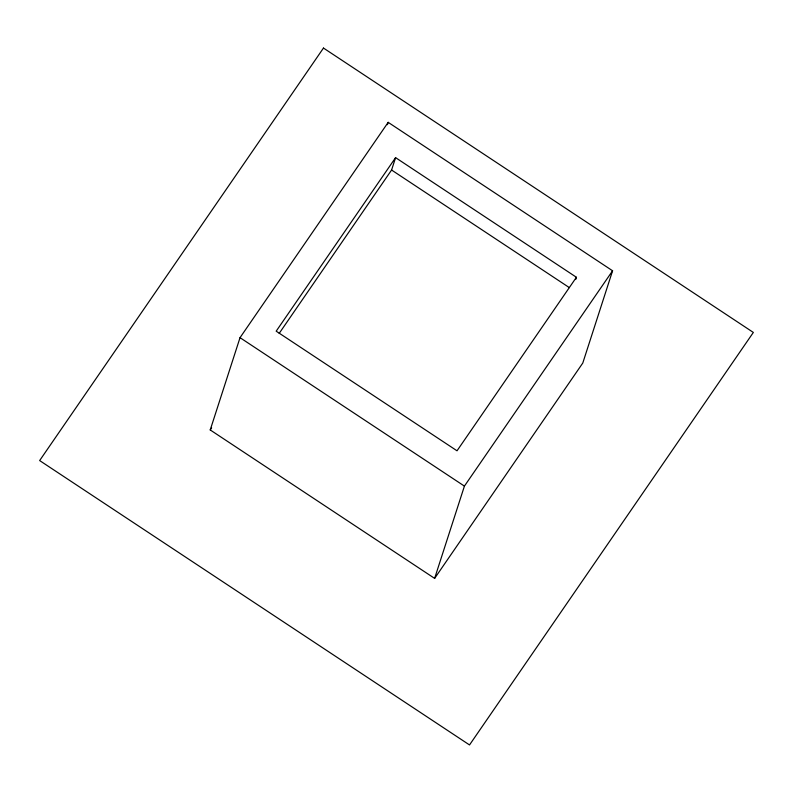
<?xml version="1.0" encoding="UTF-8"?>
<svg xmlns="http://www.w3.org/2000/svg" width="793" height="793" viewBox="0 0 793 793"><rect width="100%" height="100%" fill="white"/><g stroke="black" fill="none" stroke-linecap="round" stroke-linejoin="round"><path stroke-width="1.19" d="M210.224 429.945L240.031 337.669L388.183 122.34L612.583 270.78L582.776 363.055L434.623 578.384L210.224 429.945L211.632 427.903M387.43 124.679L388.183 122.34M279.215 333.347L391.583 170.029L395.588 157.648L576.422 277.272L575.698 279.523M434.623 578.384L464.42 486.109L612.583 270.78M395.588 157.648L276.182 331.177L457.026 450.801L576.422 277.272M391.583 170.029L569.324 287.601M240.031 337.669L464.42 486.109M323.475 48.056L39.65 460.564L469.525 744.944L753.35 332.436L323.475 48.056"/></g></svg>
